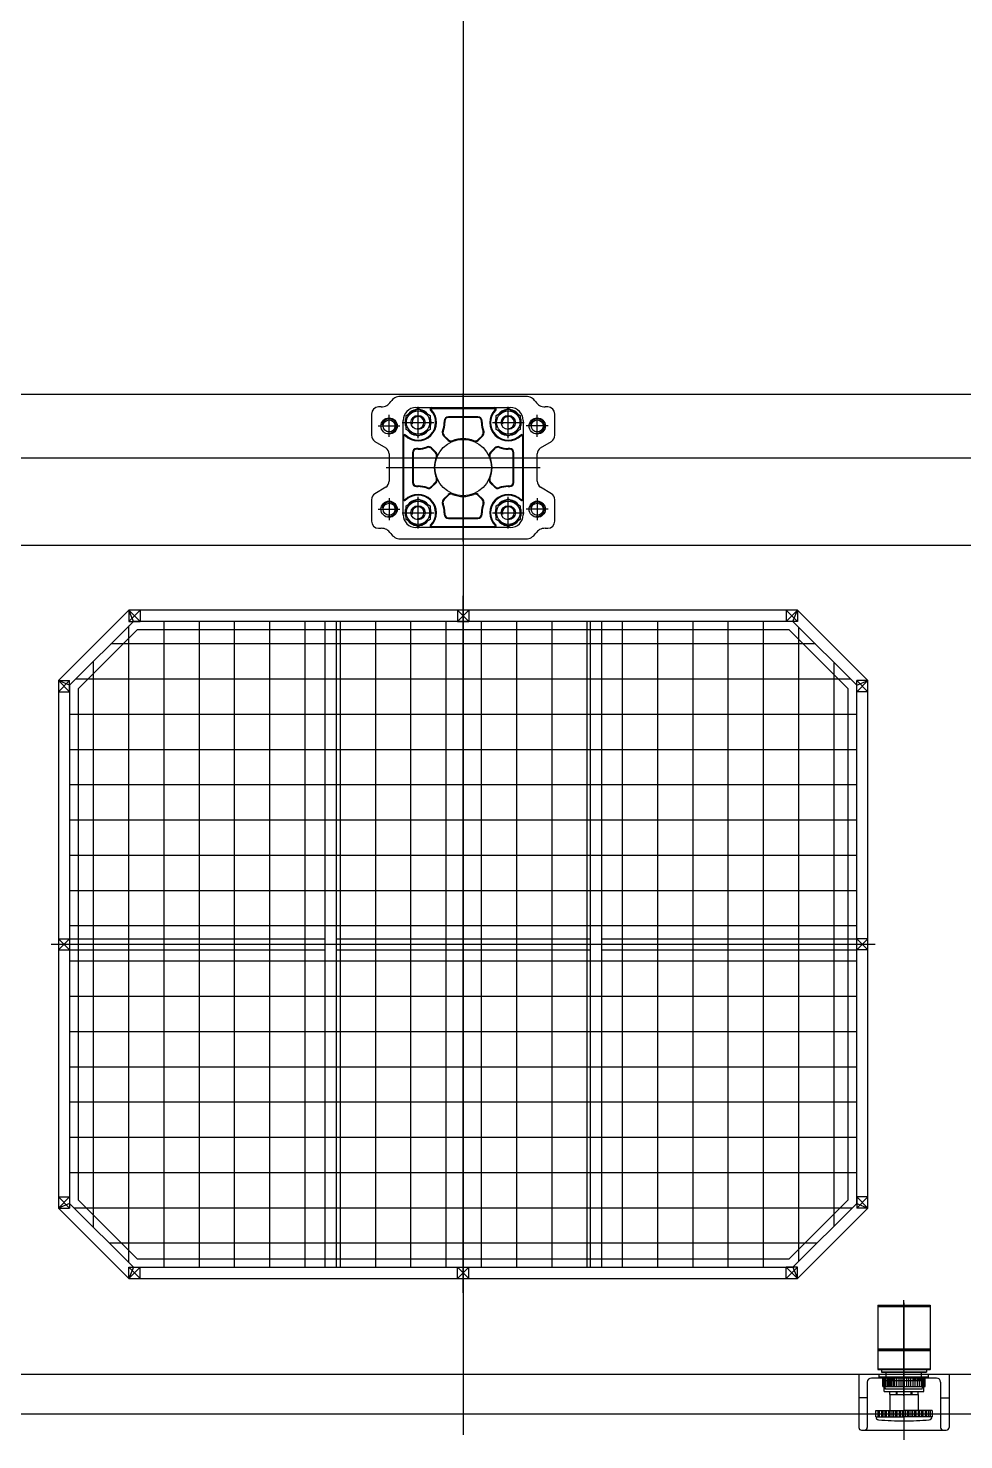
# Model space of a CAD drawing. Header units: millimetres. Extents: x 4080735 to 4152075, y -451436 to -400976.
# Drawn here: x 4112919 to 4113583, y -426255 to -425255 of the extents above; entities that cross this region are included whole.
import ezdxf

# ---------------------------------------------------------------- set-up
doc = ezdxf.new("R2010")
doc.units = ezdxf.units.MM
doc.header["$LTSCALE"] = 60
doc.layers.add('EQUIPMENT', color=6, linetype='Continuous')

# ---------------------------------------------------------------- blocks, each defined once
blk = doc.blocks.new('EQ')
at = {"layer": 'EQUIPMENT', "color": 253}
for p, q in [((-2310, 17432.1), (-2310, 15716.8)), ((-2806.8, 16454.6), (-1813.2, 16454.6)), ((-2310, 16350.1), (-2310, 16455.1)), ((-2368.1, 16445.6), (-2370, 16445.6)), ((-2265.5, 16453.1), (-2354.5, 16453.1)), ((-2350.5, 16439.5), (-2342, 16444.4)), ((-2343.5, 16445.1), (-2276.5, 16445.1)), ((-2342, 16423.4), (-2342, 16445.8)), ((-2342, 16444.4), (-2333.5, 16439.5)), ((-2332.4, 16444.6), (-2287.6, 16444.6)), ((-2286.5, 16439.5), (-2278, 16444.4)), ((-2278, 16423.4), (-2278, 16445.8)), ((-2278, 16444.4), (-2269.5, 16439.5)), ((-2250, 16445.6), (-2251.9, 16445.6)), ((-2375, 16440.6), (-2375, 16425.5)), ((-2362.5, 16424.4), (-2362.5, 16439.9)), ((-2353.2, 16434.6), (-2330.8, 16434.6)), ((-2352.5, 16369.1), (-2352.5, 16436.1)), ((-2350.5, 16429.7), (-2350.5, 16439.5)), ((-2333.5, 16439.5), (-2333.5, 16429.7)), ((-2323.5, 16435.6), (-2323.5, 16434.6)), ((-2323, 16435.6), (-2323, 16434.6)), ((-2299.5, 16438.6), (-2320.5, 16438.6)), ((-2299.5, 16438.1), (-2320.5, 16438.1)), ((-2297, 16434.6), (-2297, 16435.6)), ((-2296.5, 16434.6), (-2296.5, 16435.6)), ((-2289.2, 16434.6), (-2266.8, 16434.6)), ((-2286.5, 16429.7), (-2286.5, 16439.5)), ((-2269.5, 16439.5), (-2269.5, 16429.7)), ((-2267.5, 16436.1), (-2267.5, 16369.1)), ((-2257.5, 16424.4), (-2257.5, 16439.9)), ((-2245, 16425.5), (-2245, 16440.6)), ((-2370.3, 16432.1), (-2354.8, 16432.1)), ((-2352, 16380.2), (-2352, 16425)), ((-2342, 16424.8), (-2350.5, 16429.7)), ((-2333.5, 16429.7), (-2342, 16424.8)), ((-2324, 16425.1), (-2320.7, 16421.8)), ((-2323.6, 16425.4), (-2320.4, 16422.2)), ((-2299.6, 16422.2), (-2296.4, 16425.4)), ((-2299.3, 16421.8), (-2296, 16425.1)), ((-2278, 16424.8), (-2286.5, 16429.7)), ((-2269.5, 16429.7), (-2278, 16424.8)), ((-2268, 16425), (-2268, 16380.2)), ((-2249.8, 16432.1), (-2265.3, 16432.1)), ((-2372.6, 16421.2), (-2364.9, 16416.6)), ((-2342, 16416.1), (-2343, 16416.1)), ((-2342, 16415.6), (-2343, 16415.6)), ((-2329.6, 16413), (-2332.8, 16416.2)), ((-2329.2, 16413.4), (-2332.4, 16416.6)), ((-2287.6, 16416.6), (-2290.8, 16413.4)), ((-2287.2, 16416.2), (-2290.4, 16413)), ((-2277, 16416.1), (-2278, 16416.1)), ((-2277, 16415.6), (-2278, 16415.6)), ((-2255.1, 16416.6), (-2247.4, 16421.2)), ((-3180, 16409.6), (-1860, 16409.6)), ((-2810, 16409.6), (-1810, 16409.6)), ((-2362.5, 16412.3), (-2362.5, 16393)), ((-2346, 16413.1), (-2346, 16392.1)), ((-2345.5, 16413.1), (-2345.5, 16392.1)), ((-2274.5, 16392.1), (-2274.5, 16413.1)), ((-2274, 16392.1), (-2274, 16413.1)), ((-2257.5, 16393), (-2257.5, 16412.3)), ((-2364.5, 16402.6), (-2255.5, 16402.6)), ((-2364.9, 16388.7), (-2372.6, 16384.1)), ((-2343, 16389.6), (-2342, 16389.6)), ((-2343, 16389.1), (-2342, 16389.1)), ((-2332.8, 16389), (-2329.6, 16392.3)), ((-2332.4, 16388.7), (-2329.2, 16391.9)), ((-2320.7, 16383.4), (-2324, 16380.2)), ((-2296, 16380.2), (-2299.3, 16383.4)), ((-2290.8, 16391.9), (-2287.6, 16388.7)), ((-2290.4, 16392.3), (-2287.2, 16389)), ((-2278, 16389.6), (-2277, 16389.6)), ((-2278, 16389.1), (-2277, 16389.1)), ((-2247.4, 16384.1), (-2255.1, 16388.7)), ((-2375, 16379.8), (-2375, 16364.6)), ((-2370.3, 16373.1), (-2354.8, 16373.1)), ((-2362.5, 16380.9), (-2362.5, 16365.4)), ((-2350.5, 16375.5), (-2342, 16380.4)), ((-2350.5, 16365.7), (-2350.5, 16375.5)), ((-2342, 16359.4), (-2342, 16381.8)), ((-2342, 16380.4), (-2333.5, 16375.5)), ((-2333.5, 16375.5), (-2333.5, 16365.7)), ((-2320.4, 16383.1), (-2323.6, 16379.8)), ((-2296.4, 16379.8), (-2299.6, 16383.1)), ((-2286.5, 16375.5), (-2278, 16380.4)), ((-2286.5, 16365.7), (-2286.5, 16375.5)), ((-2278, 16359.4), (-2278, 16381.8)), ((-2278, 16380.4), (-2269.5, 16375.5)), ((-2269.5, 16375.5), (-2269.5, 16365.7)), ((-2249.8, 16373.1), (-2265.3, 16373.1)), ((-2257.5, 16380.9), (-2257.5, 16365.4)), ((-2245, 16364.6), (-2245, 16379.8)), ((-2353.2, 16370.6), (-2330.8, 16370.6)), ((-2342, 16360.8), (-2350.5, 16365.7)), ((-2333.5, 16365.7), (-2342, 16360.8)), ((-2323.5, 16370.6), (-2323.5, 16369.6)), ((-2323, 16370.6), (-2323, 16369.6)), ((-2320.5, 16367.1), (-2299.5, 16367.1)), ((-2320.5, 16366.6), (-2299.5, 16366.6)), ((-2297, 16369.6), (-2297, 16370.6)), ((-2296.5, 16369.6), (-2296.5, 16370.6)), ((-2289.2, 16370.6), (-2266.8, 16370.6)), ((-2278, 16360.8), (-2286.5, 16365.7)), ((-2269.5, 16365.7), (-2278, 16360.8)), ((-2370, 16359.6), (-2368.1, 16359.6)), ((-2276.5, 16360.1), (-2343.5, 16360.1)), ((-2287.6, 16360.6), (-2332.4, 16360.6)), ((-2251.9, 16359.6), (-2250, 16359.6)), ((-2748, 16347.6), (-1872, 16347.6)), ((-2354.5, 16352.1), (-2265.5, 16352.1)), ((-2310, 15817.6), (-2310, 16311.6)), ((-2547, 16301.6), (-2597, 16251.6)), ((-2543.7, 16293.6), (-2589, 16248.3)), ((-2547, 16301.6), (-2547, 16293.6)), ((-2539, 16293.6), (-2547, 16301.6)), ((-2547, 16293.6), (-2539, 16301.6)), ((-2543.7, 16293.6), (-2547, 16301.6)), ((-2073, 16301.6), (-2547, 16301.6)), ((-2547, 16293.6), (-2539, 16293.6)), ((-2076.3, 16293.6), (-2543.7, 16293.6)), ((-2539, 16301.6), (-2539, 16293.6)), ((-2522, 15835.6), (-2522, 16293.6)), ((-2497, 15835.6), (-2497, 16293.6)), ((-2472, 15835.6), (-2472, 16293.6)), ((-2447, 15835.6), (-2447, 16293.6)), ((-2422, 15835.6), (-2422, 16293.6)), ((-2408, 16293.6), (-2408, 15835.6)), ((-2400, 16293.6), (-2400, 15835.6)), ((-2397, 15835.6), (-2397, 16293.6)), ((-2372, 15835.6), (-2372, 16293.6)), ((-2347, 15835.6), (-2347, 16293.6)), ((-2322, 15835.6), (-2322, 16293.6)), ((-2314, 16301.6), (-2314, 16293.6)), ((-2306, 16293.6), (-2314, 16301.6)), ((-2314, 16293.6), (-2306, 16301.6)), ((-2314, 16293.6), (-2306, 16293.6)), ((-2306, 16301.6), (-2306, 16293.6)), ((-2297, 15835.6), (-2297, 16293.6)), ((-2272, 15835.6), (-2272, 16293.6)), ((-2247, 15835.6), (-2247, 16293.6)), ((-2222, 15835.6), (-2222, 16293.6)), ((-2220, 16293.6), (-2220, 15835.6)), ((-2212, 16293.6), (-2212, 15835.6)), ((-2197, 15835.6), (-2197, 16293.6)), ((-2172, 15835.6), (-2172, 16293.6)), ((-2147, 15835.6), (-2147, 16293.6)), ((-2122, 15835.6), (-2122, 16293.6)), ((-2097, 15835.6), (-2097, 16293.6)), ((-2081, 16301.6), (-2081, 16293.6)), ((-2081, 16293.6), (-2073, 16301.6)), ((-2073, 16293.6), (-2081, 16301.6)), ((-2073, 16293.6), (-2081, 16293.6)), ((-2076.3, 16293.6), (-2073, 16301.6)), ((-2031, 16248.3), (-2076.3, 16293.6)), ((-2073, 16301.6), (-2073, 16293.6)), ((-2023, 16251.6), (-2073, 16301.6)), ((-2541.2, 16287.6), (-2583, 16245.8)), ((-2547, 15838.9), (-2547, 16290.3)), ((-2078.8, 16287.6), (-2541.2, 16287.6)), ((-2037, 16245.8), (-2078.8, 16287.6)), ((-2072, 15839.9), (-2072, 16289.3)), ((-2060.3, 16277.6), (-2559.7, 16277.6)), ((-2572, 15863.9), (-2572, 16265.3)), ((-2047, 15864.9), (-2047, 16264.3)), ((-2589, 16248.3), (-2597, 16251.6)), ((-2597, 16251.6), (-2589, 16251.6)), ((-2589, 16251.6), (-2597, 16243.6)), ((-2589, 16243.6), (-2597, 16251.6)), ((-2597, 16251.6), (-2597, 15877.6)), ((-2597, 16243.6), (-2589, 16243.6)), ((-2589, 16243.6), (-2589, 16251.6)), ((-2589, 16248.3), (-2589, 15880.9)), ((-2035.3, 16252.6), (-2584.7, 16252.6)), ((-2583, 16245.8), (-2583, 15883.4)), ((-2037, 15883.4), (-2037, 16245.8)), ((-2031, 16248.3), (-2023, 16251.6)), ((-2023, 16251.6), (-2031, 16251.6)), ((-2031, 16243.6), (-2031, 16251.6)), ((-2031, 16251.6), (-2023, 16243.6)), ((-2031, 16243.6), (-2023, 16251.6)), ((-2031, 15880.9), (-2031, 16248.3)), ((-2023, 16243.6), (-2031, 16243.6)), ((-2023, 15877.6), (-2023, 16251.6)), ((-2031, 16227.6), (-2589, 16227.6)), ((-2031, 16202.6), (-2589, 16202.6)), ((-2031, 16177.6), (-2589, 16177.6)), ((-2031, 16152.6), (-2589, 16152.6)), ((-2031, 16127.6), (-2589, 16127.6)), ((-2031, 16102.6), (-2589, 16102.6)), ((-2031, 16077.6), (-2589, 16077.6)), ((-2602, 16064.6), (-2018, 16064.6)), ((-2597, 16068.6), (-2589, 16068.6)), ((-2589, 16060.6), (-2597, 16068.6)), ((-2589, 16068.6), (-2597, 16060.6)), ((-2589, 16068.6), (-2408, 16068.6)), ((-2589, 16068.6), (-2589, 16060.6)), ((-2400, 16068.6), (-2220, 16068.6)), ((-2212, 16068.6), (-2031, 16068.6)), ((-2023, 16068.6), (-2031, 16068.6)), ((-2031, 16060.6), (-2031, 16068.6)), ((-2031, 16068.6), (-2023, 16060.6)), ((-2031, 16060.6), (-2023, 16068.6)), ((-2597, 16060.6), (-2589, 16060.6)), ((-2589, 16060.6), (-2408, 16060.6)), ((-2400, 16060.6), (-2220, 16060.6)), ((-2212, 16060.6), (-2031, 16060.6)), ((-2023, 16060.6), (-2031, 16060.6)), ((-2031, 16052.6), (-2589, 16052.6)), ((-2031, 16027.6), (-2589, 16027.6)), ((-2031, 16002.6), (-2589, 16002.6)), ((-2031, 15977.6), (-2589, 15977.6)), ((-2031, 15952.6), (-2589, 15952.6)), ((-2031, 15927.6), (-2589, 15927.6)), ((-2031, 15902.6), (-2589, 15902.6)), ((-2597, 15885.6), (-2589, 15885.6)), ((-2589, 15877.6), (-2597, 15885.6)), ((-2589, 15885.6), (-2597, 15877.6)), ((-2589, 15885.6), (-2589, 15877.6)), ((-2583, 15883.4), (-2541.2, 15841.6)), ((-2078.8, 15841.6), (-2037, 15883.4)), ((-2023, 15885.6), (-2031, 15885.6)), ((-2031, 15885.6), (-2031, 15877.6)), ((-2031, 15877.6), (-2023, 15885.6)), ((-2031, 15885.6), (-2023, 15877.6)), ((-2589, 15880.9), (-2597, 15877.6)), ((-2597, 15877.6), (-2589, 15877.6)), ((-2597, 15877.6), (-2547, 15827.6)), ((-2589, 15880.9), (-2543.7, 15835.6)), ((-2034.3, 15877.6), (-2585.7, 15877.6)), ((-2076.3, 15835.6), (-2031, 15880.9)), ((-2073, 15827.6), (-2023, 15877.6)), ((-2031, 15880.9), (-2023, 15877.6)), ((-2023, 15877.6), (-2031, 15877.6)), ((-2059.3, 15852.6), (-2560.7, 15852.6)), ((-2547, 15827.6), (-2547, 15835.6)), ((-2547, 15835.6), (-2539, 15835.6)), ((-2539, 15835.6), (-2547, 15827.6)), ((-2547, 15835.6), (-2539, 15827.6)), ((-2543.7, 15835.6), (-2547, 15827.6)), ((-2543.7, 15835.6), (-2076.3, 15835.6)), ((-2541.2, 15841.6), (-2078.8, 15841.6)), ((-2539, 15827.6), (-2539, 15835.6)), ((-2314, 15827.6), (-2314, 15835.6)), ((-2314, 15835.6), (-2306, 15835.6)), ((-2306, 15835.6), (-2314, 15827.6)), ((-2314, 15835.6), (-2306, 15827.6)), ((-2306, 15827.6), (-2306, 15835.6)), ((-2081, 15827.6), (-2081, 15835.6)), ((-2073, 15835.6), (-2081, 15835.6)), ((-2081, 15835.6), (-2073, 15827.6)), ((-2073, 15835.6), (-2081, 15827.6)), ((-2076.3, 15835.6), (-2073, 15827.6)), ((-2073, 15827.6), (-2073, 15835.6)), ((-2547, 15827.6), (-2073, 15827.6)), ((-2016, 15808.7), (-2016, 15777.7)), ((-2016, 15808.7), (-1979, 15808.7)), ((-2016, 15807.9), (-2016, 15776.9)), ((-2016, 15807.9), (-1979, 15807.9)), ((-1997.5, 15744.5), (-1997.5, 15812.4)), ((-1997.5, 15810.3), (-1997.5, 15713.3)), ((-1979, 15808.7), (-1979, 15777.7)), ((-1979, 15807.9), (-1979, 15776.9)), ((-2016, 15777.7), (-1979, 15777.7)), ((-2016, 15777.7), (-2016, 15763.2)), ((-2016, 15776.9), (-1979, 15776.9)), ((-1979, 15776.4), (-2016, 15776.4)), ((-2016, 15776.4), (-2016, 15763.4)), ((-1995.5, 15777.7), (-1979, 15777.7)), ((-1979, 15777.7), (-1979, 15763.2)), ((-1979, 15776.4), (-1979, 15763.4)), ((-1979, 15763.4), (-2016, 15763.4)), ((-2016, 15763.2), (-1979, 15763.2)), ((-2013.5, 15763.4), (-2013.5, 15761.2)), ((-2013.5, 15763.2), (-2013.5, 15761.2)), ((-1981.5, 15763.4), (-1981.5, 15761.2)), ((-1981.5, 15763.2), (-1981.5, 15761.2)), ((-1810, 15759.6), (-2810, 15759.6)), ((-1965.5, 15759.6), (-2029.5, 15759.6)), ((-2029.5, 15759.6), (-2029.5, 15722.1)), ((-2023.5, 15754.1), (-2023.5, 15722.1)), ((-1974.5, 15757.1), (-2020.5, 15757.1)), ((-1980, 15759.6), (-2015, 15759.6)), ((-2015, 15757.6), (-2015, 15759.6)), ((-1980, 15757.6), (-2015, 15757.6)), ((-1981.5, 15761.2), (-2013.5, 15761.2)), ((-2013.5, 15761.2), (-1981.5, 15761.2)), ((-2012.5, 15755.1), (-2012.5, 15757.6)), ((-2012.5, 15755.1), (-2012.5, 15757.6)), ((-2012.5, 15755.1), (-2012.5, 15757.6)), ((-2012.5, 15751.1), (-2012.5, 15757.1)), ((-2012.5, 15751.1), (-2012.5, 15757.1)), ((-1982.5, 15755.1), (-2012.5, 15755.1)), ((-2012, 15755.1), (-2012, 15757.6)), ((-2012, 15751.1), (-2012, 15757.1)), ((-2011.5, 15755.1), (-2011.5, 15757.6)), ((-2011.5, 15751.1), (-2011.5, 15757.1)), ((-2010.5, 15749.1), (-2011.5, 15755.1)), ((-2011, 15755.1), (-2011, 15757.6)), ((-2011, 15751.1), (-2011, 15757.1)), ((-2010.5, 15751.1), (-2010.5, 15757.1)), ((-2010, 15757.6), (-2010, 15761.2)), ((-2010, 15755.1), (-2010, 15757.6)), ((-2010, 15751.1), (-2010, 15757.1)), ((-2009, 15751.1), (-2009, 15757.1)), ((-2008.5, 15755.1), (-2008.5, 15757.6)), ((-2008, 15751.1), (-2008, 15757.1)), ((-2007, 15755.1), (-2007, 15757.6)), ((-2007, 15751.1), (-2007, 15757.1)), ((-2006, 15751.1), (-2006, 15757.1)), ((-2005.5, 15755.1), (-2005.5, 15757.6)), ((-2005, 15751.1), (-2005, 15757.1)), ((-2004, 15755.1), (-2004, 15757.6)), ((-2004, 15751.1), (-2004, 15757.1)), ((-2002.5, 15755.1), (-2002.5, 15757.6)), ((-2002.5, 15751.1), (-2002.5, 15757.1)), ((-2001, 15755.1), (-2001, 15757.6)), ((-2001, 15751.1), (-2001, 15757.1)), ((-1999.5, 15755.1), (-1999.5, 15757.6)), ((-1999.5, 15751.1), (-1999.5, 15757.1)), ((-1998, 15755.1), (-1998, 15757.6)), ((-1998, 15751.1), (-1998, 15757.1)), ((-1997.5, 15746.7), (-1997.5, 15760.4)), ((-1997, 15755.1), (-1997, 15757.6)), ((-1997, 15751.1), (-1997, 15757.1)), ((-1995.5, 15755.1), (-1995.5, 15757.6)), ((-1995.5, 15751.1), (-1995.5, 15757.1)), ((-1994, 15755.1), (-1994, 15757.6)), ((-1994, 15751.1), (-1994, 15757.1)), ((-1992.5, 15755.1), (-1992.5, 15757.6)), ((-1992.5, 15755.1), (-1992.5, 15757.6)), ((-1992.5, 15751.1), (-1992.5, 15757.1)), ((-1991, 15755.1), (-1991, 15757.6)), ((-1991, 15751.1), (-1991, 15757.1)), ((-1990, 15755.1), (-1990, 15757.6)), ((-1989.5, 15751.1), (-1989.5, 15757.1)), ((-1989, 15755.1), (-1989, 15757.6)), ((-1988, 15755.1), (-1988, 15757.6)), ((-1988, 15751.1), (-1988, 15757.1)), ((-1987, 15755.1), (-1987, 15757.6)), ((-1986.5, 15751.1), (-1986.5, 15757.1)), ((-1986, 15755.1), (-1986, 15757.6)), ((-1985, 15757.6), (-1985, 15761.2)), ((-1985, 15755.1), (-1985, 15757.6)), ((-1985, 15751.1), (-1985, 15757.1)), ((-1984.5, 15755.1), (-1984.5, 15757.6)), ((-1984.5, 15749.1), (-1983.5, 15755.1)), ((-1984, 15755.1), (-1984, 15757.6)), ((-1984, 15751.1), (-1984, 15757.1)), ((-1983.5, 15755.1), (-1983.5, 15757.6)), ((-1983.5, 15751.1), (-1983.5, 15757.1)), ((-1983, 15755.1), (-1983, 15757.6)), ((-1983, 15751.1), (-1983, 15757.1)), ((-1982.5, 15755.1), (-1982.5, 15757.6)), ((-1982.5, 15755.1), (-1982.5, 15757.6)), ((-1982.5, 15751.1), (-1982.5, 15757.1)), ((-1982.5, 15751.1), (-1982.5, 15757.1)), ((-1982.5, 15751.1), (-1982.5, 15757.1)), ((-1980, 15757.6), (-1980, 15759.6)), ((-1971.5, 15754.1), (-1971.5, 15722.1)), ((-1965.5, 15759.6), (-1965.5, 15722.1)), ((-2023.5, 15743.1), (-2029.5, 15743.1)), ((-2012.5, 15751.1), (-1982.5, 15751.1)), ((-2011.5, 15747.6), (-2011.5, 15751.1)), ((-2011.5, 15747.6), (-1983.5, 15747.6)), ((-1984.5, 15749.1), (-2010.5, 15749.1)), ((-2007.5, 15745.4), (-2007.5, 15747.6)), ((-2007.5, 15745.4), (-1987.5, 15745.4)), ((-2007.5, 15745.4), (-2007.5, 15734.1)), ((-2003, 15747.6), (-2003, 15745.4)), ((-2002.5, 15747.6), (-2002.5, 15745.4)), ((-1992.5, 15747.6), (-1992.5, 15745.4)), ((-1992, 15747.6), (-1992, 15745.4)), ((-1987.5, 15745.4), (-1987.5, 15747.6)), ((-1987.5, 15745.4), (-1987.5, 15734.1)), ((-1983.5, 15747.6), (-1983.5, 15751.1)), ((-1971.5, 15743.1), (-1965.5, 15743.1)), ((-2017.5, 15729.6), (-2017.5, 15734.1)), ((-2017.5, 15734.1), (-1997.5, 15734.1)), ((-2016, 15734.1), (-2016, 15729.6)), ((-2015, 15734.1), (-2015, 15729.6)), ((-2013.5, 15734.1), (-2013.5, 15729.6)), ((-2012.5, 15734.1), (-2012.5, 15729.6)), ((-2011, 15734.1), (-2011, 15729.6)), ((-2010, 15734.1), (-2010, 15729.6)), ((-2008.5, 15734.1), (-2008.5, 15729.6)), ((-2007.5, 15734.1), (-2007.5, 15729.6)), ((-2006, 15734.1), (-2006, 15729.6)), ((-2005, 15734.1), (-2005, 15729.6)), ((-2003.5, 15734.1), (-2003.5, 15729.6)), ((-2002.5, 15734.1), (-2002.5, 15729.6)), ((-2001, 15734.1), (-2001, 15729.6)), ((-2000, 15734.1), (-2000, 15729.6)), ((-1998.5, 15734.1), (-1998.5, 15729.6)), ((-1977.5, 15734.1), (-1997.5, 15734.1)), ((-1996.5, 15734.1), (-1996.5, 15729.6)), ((-1995, 15734.1), (-1995, 15729.6)), ((-1994, 15734.1), (-1994, 15729.6)), ((-1992.5, 15734.1), (-1992.5, 15729.6)), ((-1991.5, 15734.1), (-1991.5, 15729.6)), ((-1990, 15734.1), (-1990, 15729.6)), ((-1989, 15734.1), (-1989, 15729.6)), ((-1987.5, 15734.1), (-1987.5, 15729.6)), ((-1986.5, 15734.1), (-1986.5, 15729.6)), ((-1985, 15734.1), (-1985, 15729.6)), ((-1984, 15734.1), (-1984, 15729.6)), ((-1982.5, 15734.1), (-1982.5, 15729.6)), ((-1981.5, 15734.1), (-1981.5, 15729.6)), ((-1980, 15734.1), (-1980, 15729.6)), ((-1979, 15734.1), (-1979, 15729.6)), ((-1977.5, 15734.1), (-1977.5, 15729.6)), ((-1977.5, 15734.1), (-1977.5, 15733.7)), ((-3180, 15731.6), (-1580, 15731.6)), ((-2705.5, 15731.6), (-1914.5, 15731.6)), ((-2017.5, 15729.6), (-1997.5, 15729.6)), ((-1977.5, 15729.6), (-1997.5, 15729.6)), ((-1977.7, 15729.6), (-1977.7, 15729.5)), ((-2027.5, 15720.1), (-1967.5, 15720.1))]:
    blk.add_line(p, q, dxfattribs=at)
for centre, radius in [((-2362.5, 16432.1), 5.75), ((-2362.5, 16432.1), 4.25), ((-2342, 16434.6), 8.25), ((-2342, 16434.6), 5), ((-2278, 16434.6), 8.25), ((-2278, 16434.6), 5), ((-2257.5, 16432.1), 5.75), ((-2257.5, 16432.1), 4.25), ((-2310, 16402.6), 20), ((-2362.5, 16373.1), 5.75), ((-2362.5, 16373.1), 4.25), ((-2342, 16370.6), 8.25), ((-2342, 16370.6), 5), ((-2278, 16370.6), 8.25), ((-2278, 16370.6), 5), ((-2257.5, 16373.1), 5.75), ((-2257.5, 16373.1), 4.25)]:
    blk.add_circle(centre, radius, dxfattribs=at)
for centre, radius, start, end in [((-2370, 16440.6), 5, 90, 180), ((-2368.1, 16453.6), 8, 270, 327.91), ((-2354.5, 16445.1), 8, 90, 147.91), ((-2343.5, 16436.1), 9, 90, 180), ((-2342, 16434.6), 13, 225.2751, 44.7249), ((-2342, 16434.6), 12.5, 225.2751, 44.7249), ((-2342, 16434.6), 9.2, 97.505, 142.495), ((-2342, 16434.6), 9.2, 37.505, 82.495), ((-2332.4, 16444.1), 1, 90, 224.7249), ((-2332.4, 16444.1), 0.5, 90, 224.7249), ((-2278, 16434.6), 13, 135.2751, 314.7249), ((-2278, 16434.6), 12.5, 135.2751, 314.7249), ((-2287.6, 16444.1), 1, 315.2751, 90), ((-2287.6, 16444.1), 0.5, 315.2751, 90), ((-2278, 16434.6), 9.2, 97.505, 142.495), ((-2278, 16434.6), 9.2, 37.505, 82.495), ((-2276.5, 16436.1), 9, 0, 90), ((-2265.5, 16445.1), 8, 32.09, 90), ((-2251.9, 16453.6), 8, 212.09, 270), ((-2250, 16440.6), 5, 0, 90), ((-2362.5, 16432.1), 5, 259.2, 169.2), ((-2342, 16434.6), 9.2, 157.505, 202.495), ((-2342, 16434.6), 4.25, 262.4294, 197.8704), ((-2342, 16434.6), 9.2, 337.505, 22.495), ((-2342, 16434.6), 18.5, 339.7465, 0), ((-2342, 16434.6), 19, 339.7465, 0), ((-2320.5, 16435.6), 3, 90, 180), ((-2320.5, 16435.6), 2.5, 90, 180), ((-2299.5, 16435.6), 3, 0, 90), ((-2299.5, 16435.6), 2.5, 0, 90), ((-2278, 16434.6), 19, 180, 200.2535), ((-2278, 16434.6), 18.5, 180, 200.2535), ((-2278, 16434.6), 9.2, 157.505, 202.495), ((-2278, 16434.6), 4.25, 262.4294, 197.8704), ((-2278, 16434.6), 9.2, 337.505, 22.495), ((-2257.5, 16432.1), 5, 259.2, 169.2), ((-2370, 16425.5), 5, 180, 238.9094), ((-2351.5, 16425), 1, 45.2751, 180), ((-2351.5, 16425), 0.5, 45.2751, 180), ((-2342, 16434.6), 9.2, 217.505, 262.495), ((-2342, 16434.6), 9.2, 277.505, 322.495), ((-2321.8, 16427.2), 3, 159.7465, 225), ((-2321.8, 16427.2), 2.5, 159.7465, 225), ((-2298.2, 16427.2), 2.5, 315, 20.2535), ((-2298.2, 16427.2), 3, 315, 20.2535), ((-2278, 16434.6), 9.2, 217.505, 262.495), ((-2278, 16434.6), 9.2, 277.505, 322.495), ((-2268.5, 16425), 1, 0, 134.7249), ((-2268.5, 16425), 0.5, 0, 134.7249), ((-2250, 16425.5), 5, 301.0906, 0), ((-2367.5, 16412.3), 5, 0, 58.9094), ((-2343, 16413.1), 3, 90, 180), ((-2343, 16413.1), 2.5, 90, 180), ((-2342, 16434.6), 18.5, 270, 290.2535), ((-2342, 16434.6), 19, 270, 290.2535), ((-2334.6, 16414.5), 3, 45, 110.2535), ((-2334.6, 16414.5), 2.5, 45, 110.2535), ((-2331.3, 16411.2), 3, 338.0357, 45), ((-2318.6, 16424), 3, 225, 291.9643), ((-2318.6, 16424), 2.5, 225, 291.9643), ((-2310, 16402.6), 20.5, 68.0357, 111.9643), ((-2301.4, 16424), 3, 248.0357, 315), ((-2301.4, 16424), 2.5, 248.0357, 315), ((-2288.7, 16411.2), 3, 135, 201.9643), ((-2285.4, 16414.5), 3, 69.7465, 135), ((-2285.4, 16414.5), 2.5, 69.7465, 135), ((-2278, 16434.6), 19, 249.7465, 270), ((-2278, 16434.6), 18.5, 249.7465, 270), ((-2277, 16413.1), 3, 0, 90), ((-2277, 16413.1), 2.5, 0, 90), ((-2252.5, 16412.3), 5, 121.0906, 180), ((-2310, 16402.6), 20.5, 158.0357, 201.9643), ((-2331.3, 16411.2), 2.5, 338.0357, 45), ((-2288.7, 16411.2), 2.5, 135, 201.9643), ((-2310, 16402.6), 20.5, 338.0357, 21.9643), ((-2331.3, 16394), 2.5, 315, 21.9643), ((-2331.3, 16394), 3, 315, 21.9643), ((-2288.7, 16394), 3, 158.0357, 225), ((-2288.7, 16394), 2.5, 158.0357, 225), ((-2370, 16379.8), 5, 121.0906, 180), ((-2367.5, 16393), 5, 301.0906, 0), ((-2342, 16370.6), 13, 315.2751, 134.7249), ((-2342, 16370.6), 12.5, 315.2751, 134.7249), ((-2343, 16392.1), 3, 180, 270), ((-2343, 16392.1), 2.5, 180, 270), ((-2342, 16370.6), 19, 69.7465, 90), ((-2342, 16370.6), 18.5, 69.7465, 90), ((-2334.6, 16390.8), 3, 249.7465, 315), ((-2334.6, 16390.8), 2.5, 249.7465, 315), ((-2318.6, 16381.3), 3, 68.0357, 135), ((-2318.6, 16381.3), 2.5, 68.0357, 135), ((-2310, 16402.6), 20.5, 248.0357, 291.9643), ((-2301.4, 16381.3), 3, 45, 111.9643), ((-2301.4, 16381.3), 2.5, 45, 111.9643), ((-2278, 16370.6), 13, 45.2751, 224.7249), ((-2278, 16370.6), 12.5, 45.2751, 224.7249), ((-2285.4, 16390.8), 3, 225, 290.2535), ((-2285.4, 16390.8), 2.5, 225, 290.2535), ((-2278, 16370.6), 19, 90, 110.2535), ((-2278, 16370.6), 18.5, 90, 110.2535), ((-2277, 16392.1), 2.5, 270, 0), ((-2277, 16392.1), 3, 270, 0), ((-2252.5, 16393), 5, 180, 238.9094), ((-2250, 16379.8), 5, 0, 58.9094), ((-2362.5, 16373.1), 5, 259.2, 169.2), ((-2351.5, 16380.2), 1, 180, 314.7249), ((-2351.5, 16380.2), 0.5, 180, 314.7249), ((-2342, 16370.6), 9.2, 157.505, 202.495), ((-2342, 16370.6), 9.2, 97.505, 142.495), ((-2342, 16370.6), 4.25, 262.4294, 197.8704), ((-2342, 16370.6), 9.2, 37.505, 82.495), ((-2342, 16370.6), 9.2, 337.505, 22.495), ((-2321.8, 16378.1), 3, 135, 200.2535), ((-2342, 16370.6), 18.5, 0, 20.2535), ((-2321.8, 16378.1), 2.5, 135, 200.2535), ((-2342, 16370.6), 19, 0, 20.2535), ((-2278, 16370.6), 19, 159.7465, 180), ((-2278, 16370.6), 18.5, 159.7465, 180), ((-2298.2, 16378.1), 2.5, 339.7465, 45), ((-2298.2, 16378.1), 3, 339.7465, 45), ((-2278, 16370.6), 9.2, 157.505, 202.495), ((-2278, 16370.6), 9.2, 97.505, 142.495), ((-2278, 16370.6), 4.25, 262.4294, 197.8704), ((-2278, 16370.6), 9.2, 37.505, 82.495), ((-2278, 16370.6), 9.2, 337.505, 22.495), ((-2268.5, 16380.2), 1, 225.2751, 0), ((-2268.5, 16380.2), 0.5, 225.2751, 0), ((-2257.5, 16373.1), 5, 259.2, 169.2), ((-2370, 16364.6), 5, 180, 270), ((-2343.5, 16369.1), 9, 180, 270), ((-2342, 16370.6), 9.2, 217.505, 262.495), ((-2342, 16370.6), 9.2, 277.505, 322.495), ((-2320.5, 16369.6), 3, 180, 270), ((-2320.5, 16369.6), 2.5, 180, 270), ((-2299.5, 16369.6), 2.5, 270, 0), ((-2299.5, 16369.6), 3, 270, 0), ((-2278, 16370.6), 9.2, 217.505, 262.495), ((-2278, 16370.6), 9.2, 277.505, 322.495), ((-2276.5, 16369.1), 9, 270, 0), ((-2250, 16364.6), 5, 270, 0), ((-2368.1, 16351.6), 8, 32.09, 90), ((-2354.5, 16360.1), 8, 212.09, 270), ((-2332.4, 16361.1), 1, 135.2751, 270), ((-2332.4, 16361.1), 0.5, 135.2751, 270), ((-2287.6, 16361.1), 1, 270, 44.7249), ((-2287.6, 16361.1), 0.5, 270, 44.7249), ((-2265.5, 16360.1), 8, 270, 327.91), ((-2251.9, 16351.6), 8, 90, 147.91), ((-2020.5, 15754.1), 3, 90, 180), ((-1974.5, 15754.1), 3, 0, 90), ((-2015.3, 15729.5), 2, 174.725, 264.7497), ((-1997.5, 15923.2), 196.5, 264.7497, 270), ((-1997.5, 15923.2), 196.5, 270, 275.2503), ((-1979.7, 15729.5), 2, 275.2503, 0), ((-2027.5, 15722.1), 2, 180, 270), ((-2025.5, 15722.1), 2, 270, 0), ((-1969.5, 15722.1), 2, 180, 270), ((-1967.5, 15722.1), 2, 270, 0)]:
    blk.add_arc(centre, radius, start, end, dxfattribs=at)
for p in [(-1979, 15763.4), (-1997.5, 15726.6)]:
    blk.add_point(p, dxfattribs=at)

msp = doc.modelspace()

# ---------------------------------------------------------------- block references
at = {"layer": 'EQUIPMENT', "color": 3}
msp.add_blockref('EQ', (4115537.8, -441968.8), dxfattribs=at)

doc.saveas('drawing.dxf')
